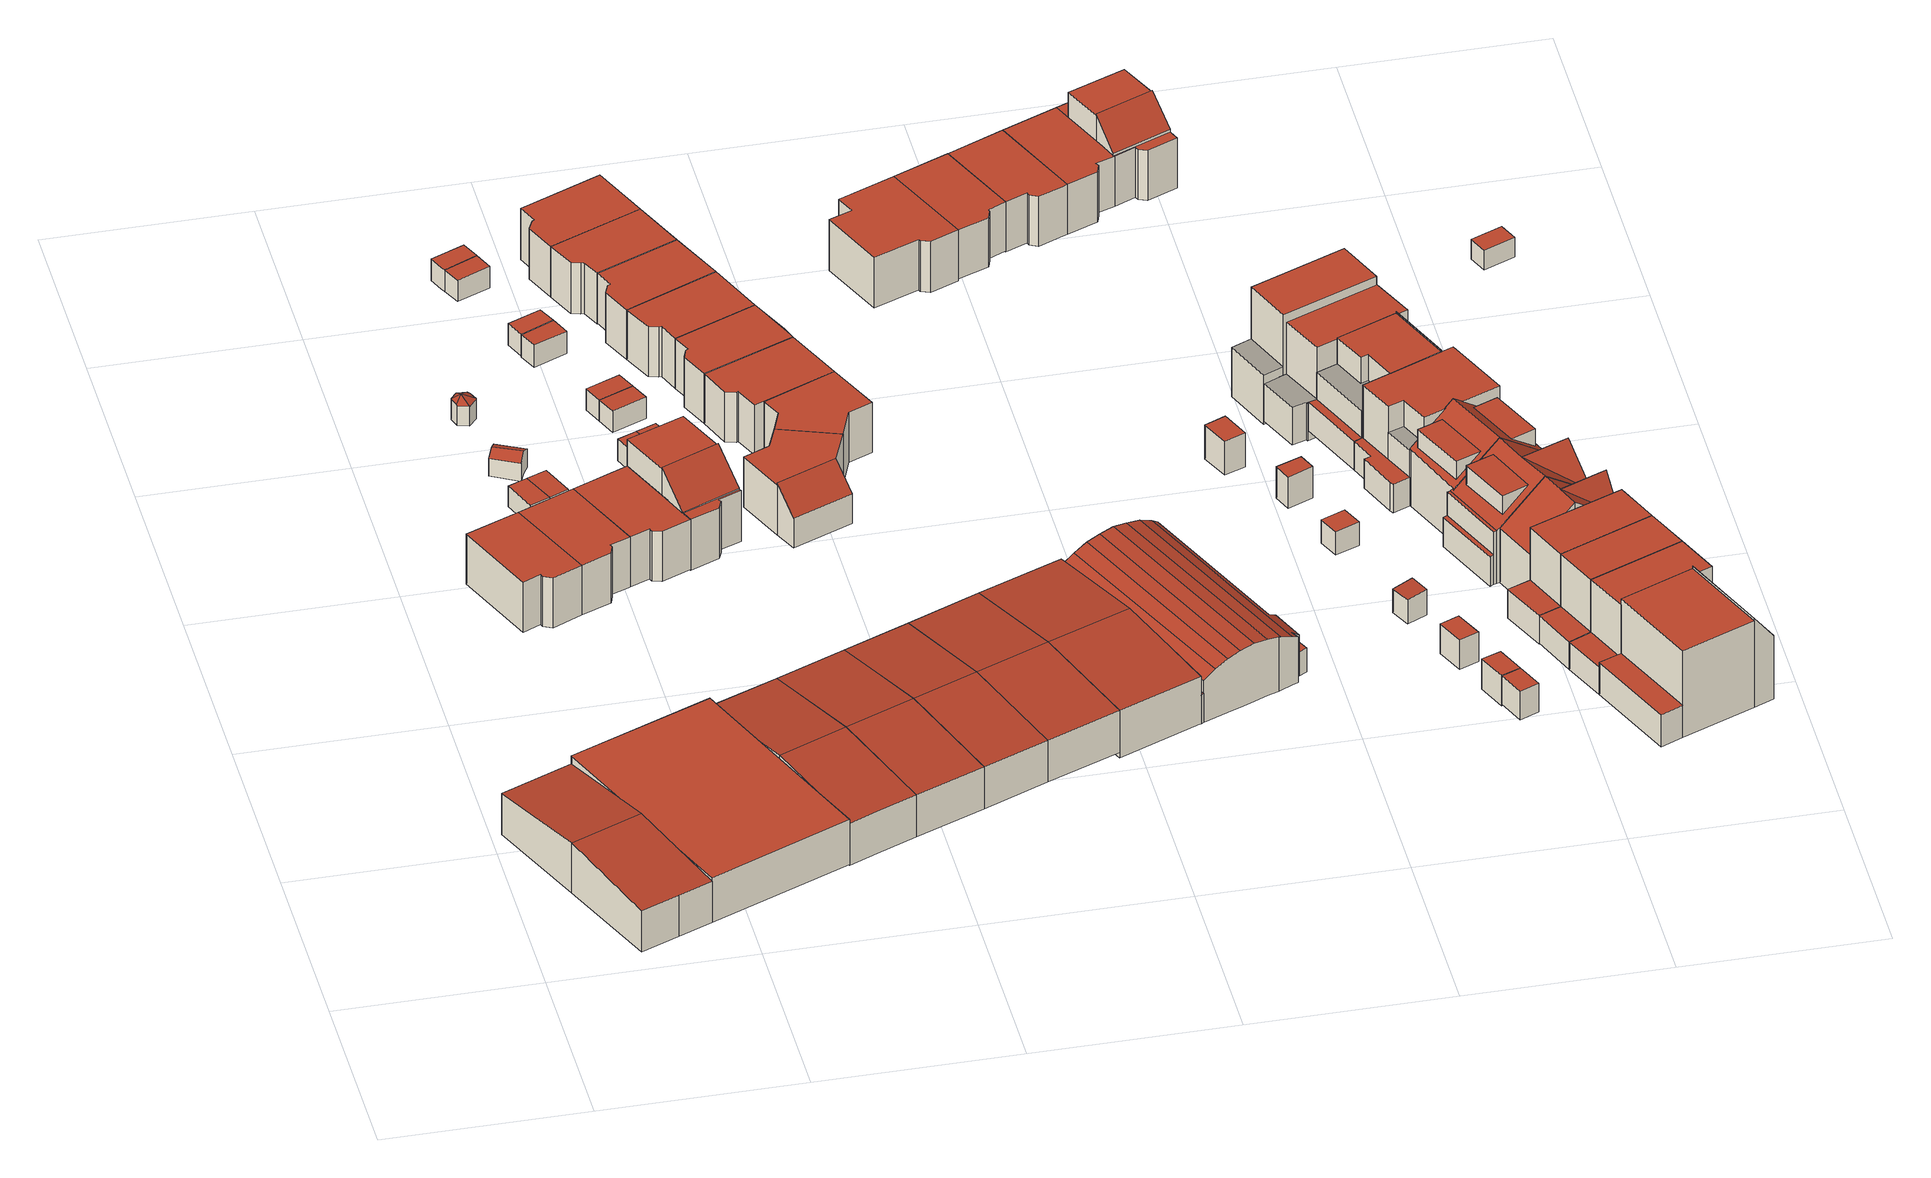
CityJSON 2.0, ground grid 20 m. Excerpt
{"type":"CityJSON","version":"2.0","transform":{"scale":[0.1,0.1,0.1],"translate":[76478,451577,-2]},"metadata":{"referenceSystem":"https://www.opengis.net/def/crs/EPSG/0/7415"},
"CityObjects":{
"building1":{"type":"Building","attributes":{"Volume":868.98,"Dakoppervlakte":170.31,"Muuroppervlakte":295.75,"Vloeroppervlakte":169.57,"hoogte_Z_max_in_m_NAP":5.59,"GEB_DOEL":"industriefunctie","dateOfConstruction":"1979-01-01","measuredHeight":5.64},"geometry":[{"type":"Solid","lod":"2","boundaries":[[[[0,1,2,3,4,5,6]],[[7,8,9,10]],[[11,12,13,9,8]],[[4,3,11,8]],[[3,2,12,11]],[[13,1,0,6,10,9]],[[6,5,7,10]],[[5,4,8,7]],[[2,1,13,12]]]],"semantics":{"surfaces":[{"type":"GroundSurface"},{"type":"RoofSurface"},{"type":"WallSurface"}],"values":[[0,1,1,2,2,2,2,2,2]]}}]},
"building2":{"type":"Building","attributes":{"Volume":1747.51,"Dakoppervlakte":332.97,"Muuroppervlakte":391.75,"Vloeroppervlakte":332.88,"hoogte_Z_max_in_m_NAP":5.62,"GEB_DOEL":"overige gebruiksfunctie","dateOfConstruction":"2005-01-01","measuredHeight":5.67},"geometry":[{"type":"MultiSurface","lod":"2","boundaries":[[[6,14,15,16,1]],[[17,18,19,20,21,22]],[[6,17,22,14]],[[1,18,17,6]],[[21,23,20]],[[18,1,16,24,19]],[[14,22,21,20,19,24,16,15]]],"semantics":{"surfaces":[{"type":"GroundSurface"},{"type":"RoofSurface"},{"type":"WallSurface"}],"values":[0,1,2,2,2,2,2]}}]},
"building3":{"type":"Building","attributes":{"Volume":306.98,"Dakoppervlakte":55.65,"Muuroppervlakte":171.61,"Vloeroppervlakte":55.65,"hoogte_Z_max_in_m_NAP":5.85,"GEB_DOEL":"woonfunctie","dateOfConstruction":"1982-01-01","measuredHeight":5.52},"geometry":[{"type":"Solid","lod":"2","boundaries":[[[[25,26,27,28,29,30,31]],[[32,33,34,35,36,37,38]],[[38,37,28,27]],[[27,26,32,38]],[[25,31,34,33]],[[35,34,31,30]],[[30,29,36,35]],[[37,36,29,28]],[[32,26,25,33]]]],"semantics":{"surfaces":[{"type":"GroundSurface"},{"type":"RoofSurface"},{"type":"WallSurface"}],"values":[[0,1,2,2,2,2,2,2,2]]}}]},
"building4":{"type":"Building","attributes":{"Volume":317.19,"Dakoppervlakte":57.09,"Muuroppervlakte":174.92,"Vloeroppervlakte":57.09,"hoogte_Z_max_in_m_NAP":5.85,"GEB_DOEL":"woonfunctie","dateOfConstruction":"1982-01-01","measuredHeight":5.56},"geometry":[{"type":"Solid","lod":"2","boundaries":[[[[39,26,25,40,41,42,43,44]],[[45,46,47,48,49,33,32,50]],[[40,25,33,49]],[[33,25,26,32]],[[39,44,45,50]],[[43,46,45,44]],[[46,43,42,41,48,47]],[[40,49,48,41]],[[50,32,26,39]]]],"semantics":{"surfaces":[{"type":"GroundSurface"},{"type":"RoofSurface"},{"type":"WallSurface"}],"values":[[0,1,2,2,2,2,2,2,2]]}}]},
"building5":{"type":"Building","attributes":{"Volume":17.5,"Dakoppervlakte":7.57,"Muuroppervlakte":26.32,"Vloeroppervlakte":7.57,"hoogte_Z_max_in_m_NAP":2.68,"GEB_DOEL":"onbekend","dateOfConstruction":"1982-01-01","measuredHeight":2.31},"geometry":[{"type":"Solid","lod":"2","boundaries":[[[[51,52,53,54]],[[55,56,57,58]],[[54,57,56,51]],[[54,53,58,57]],[[52,55,58,53]],[[55,52,51,56]]]],"semantics":{"surfaces":[{"type":"GroundSurface"},{"type":"RoofSurface"},{"type":"WallSurface"}],"values":[[0,1,2,2,2,2]]}}]},
"building6":{"type":"Building","attributes":{"Volume":14.97,"Dakoppervlakte":7.08,"Muuroppervlakte":22.51,"Vloeroppervlakte":6.45,"hoogte_Z_max_in_m_NAP":2.92,"GEB_DOEL":"onbekend","dateOfConstruction":"1982-01-01","measuredHeight":2.56},"geometry":[{"type":"Solid","lod":"2","boundaries":[[[[59,60,61,62,63,64]],[[65,66,67,68]],[[69,68,67,70]],[[63,62,66,65]],[[59,69,70,60]],[[68,69,59,64]],[[67,66,62,61,60,70]],[[64,63,65,68]]]],"semantics":{"surfaces":[{"type":"GroundSurface"},{"type":"RoofSurface"},{"type":"WallSurface"}],"values":[[0,1,1,2,2,2,2,2]]}}]},
"building7":{"type":"Building","attributes":{"Volume":8.21,"Dakoppervlakte":4.06,"Muuroppervlakte":15.11,"Vloeroppervlakte":3.42,"hoogte_Z_max_in_m_NAP":3.64,"GEB_DOEL":"onbekend","dateOfConstruction":"1982-01-01","measuredHeight":2.83},"geometry":[{"type":"Solid","lod":"2","boundaries":[[[[71,72,73,74,75,76,77,78,79,80,81]],[[82,83,84,85,86]],[[84,87,88,85]],[[83,89,90,84]],[[91,92,84,90]],[[93,87,84]],[[93,84,92,94]],[[73,72,88,87]],[[71,81,82,86]],[[89,83,82,81,80,79]],[[90,89,79,78,77,91]],[[92,91,77,76,75,94]],[[87,93,94,75,74,73]],[[71,86,85,88,72]]]],"semantics":{"surfaces":[{"type":"GroundSurface"},{"type":"RoofSurface"},{"type":"WallSurface"}],"values":[[0,1,1,1,1,1,1,2,2,2,2,2,2,2]]}}]},
"building8":{"type":"Building","attributes":{"Volume":833.88,"Dakoppervlakte":161.37,"Muuroppervlakte":295.06,"Vloeroppervlakte":160.68,"hoogte_Z_max_in_m_NAP":5.62,"GEB_DOEL":"industriefunctie","dateOfConstruction":"1979-01-01","measuredHeight":5.69},"geometry":[{"type":"Solid","lod":"2","boundaries":[[[[95,96,97,98,99,100,101]],[[102,103,23,24,104]],[[105,23,103,106]],[[106,103,102,100,99,98]],[[100,102,104,24,95,101]],[[96,95,24,23,105,97]],[[98,97,105,106]]]],"semantics":{"surfaces":[{"type":"GroundSurface"},{"type":"RoofSurface"},{"type":"WallSurface"}],"values":[[0,1,1,2,2,2,2]]}}]},
"building9":{"type":"Building","attributes":{"Volume":17.97,"Dakoppervlakte":7.58,"Muuroppervlakte":27.03,"Vloeroppervlakte":7.58,"hoogte_Z_max_in_m_NAP":2.68,"GEB_DOEL":"onbekend","dateOfConstruction":"1982-01-01","measuredHeight":2.37},"geometry":[{"type":"Solid","lod":"2","boundaries":[[[[107,108,109,110]],[[56,55,111,112]],[[107,110,55,56]],[[110,109,111,55]],[[108,112,111,109]],[[108,107,56,112]]]],"semantics":{"surfaces":[{"type":"GroundSurface"},{"type":"RoofSurface"},{"type":"WallSurface"}],"values":[[0,1,2,2,2,2]]}}]},
"building10":{"type":"Building","attributes":{"Volume":321.15,"Dakoppervlakte":57.42,"Muuroppervlakte":176.29,"Vloeroppervlakte":57.42,"hoogte_Z_max_in_m_NAP":5.85,"GEB_DOEL":"woonfunctie","dateOfConstruction":"1982-01-01","measuredHeight":5.59},"geometry":[{"type":"Solid","lod":"2","boundaries":[[[[113,41,40,114,115,116,117]],[[48,118,119,120,121,122,49]],[[114,40,49,122]],[[40,41,48,49]],[[113,117,119,118]],[[120,119,117,116]],[[116,115,121,120]],[[115,114,122,121]],[[118,48,41,113]]]],"semantics":{"surfaces":[{"type":"GroundSurface"},{"type":"RoofSurface"},{"type":"WallSurface"}],"values":[[0,1,2,2,2,2,2,2,2]]}}]},
"building11":{"type":"Building","attributes":{"Volume":844.08,"Dakoppervlakte":163.39,"Muuroppervlakte":296,"Vloeroppervlakte":162.69,"hoogte_Z_max_in_m_NAP":5.62,"GEB_DOEL":"industriefunctie","dateOfConstruction":"1979-01-01","measuredHeight":5.69},"geometry":[{"type":"Solid","lod":"2","boundaries":[[[[123,100,99,98,124,125]],[[102,126,127,103]],[[128,106,103,127]],[[124,98,106,128]],[[100,123,126,102]],[[123,125,127,126]],[[106,98,99,100,102,103]],[[125,124,128,127]]]],"semantics":{"surfaces":[{"type":"GroundSurface"},{"type":"RoofSurface"},{"type":"WallSurface"}],"values":[[0,1,1,2,2,2,2,2]]}}]},
"building12":{"type":"Building","attributes":{"Volume":472.76,"Dakoppervlakte":66.53,"Muuroppervlakte":246.59,"Vloeroppervlakte":59.01,"hoogte_Z_max_in_m_NAP":9.08,"GEB_DOEL":"woonfunctie","dateOfConstruction":"1982-01-01","measuredHeight":8.92},"geometry":[{"type":"Solid","lod":"2","boundaries":[[[[129,130,131,132,133,134,135,136,137,138,139]],[[140,141,142,143]],[[144,145,146,147]],[[148,149,150,151,152,153,121]],[[140,133,132,141]],[[141,132,131,142]],[[130,129,153,144,147,143]],[[146,145,152,134,133,140]],[[129,139,121,153]],[[121,139,138,148]],[[148,138,137,149]],[[136,150,149,137]],[[136,135,151,150]],[[151,135,134,152]],[[152,145,144,153]],[[143,147,146,140]],[[143,142,131,130]]]],"semantics":{"surfaces":[{"type":"GroundSurface"},{"type":"RoofSurface"},{"type":"WallSurface"}],"values":[[0,1,1,1,2,2,2,2,2,2,2,2,2,2,2,2,2]]}}]},
"building13":{"type":"Building","attributes":{"Volume":17.95,"Dakoppervlakte":7.46,"Muuroppervlakte":27.38,"Vloeroppervlakte":7.46,"hoogte_Z_max_in_m_NAP":2.67,"GEB_DOEL":"onbekend","dateOfConstruction":"1982-01-01","measuredHeight":2.41},"geometry":[{"type":"Solid","lod":"2","boundaries":[[[[154,155,156,157,158,159]],[[160,161,162,163,164,165]],[[162,161,160,156,155,154]],[[159,163,162,154]],[[165,164,163,159,158,157]],[[156,160,165,157]]]],"semantics":{"surfaces":[{"type":"GroundSurface"},{"type":"RoofSurface"},{"type":"WallSurface"}],"values":[[0,1,2,2,2,2]]}}]},
"building14":{"type":"Building","attributes":{"Volume":17.84,"Dakoppervlakte":7.46,"Muuroppervlakte":27.21,"Vloeroppervlakte":7.46,"hoogte_Z_max_in_m_NAP":2.67,"GEB_DOEL":"onbekend","dateOfConstruction":"1982-01-01","measuredHeight":2.39},"geometry":[{"type":"Solid","lod":"2","boundaries":[[[[157,156,166,167]],[[165,168,169,160]],[[157,167,168,165]],[[167,166,169,168]],[[156,160,169,166]],[[157,165,160,156]]]],"semantics":{"surfaces":[{"type":"GroundSurface"},{"type":"RoofSurface"},{"type":"WallSurface"}],"values":[[0,1,2,2,2,2]]}}]},
"building15":{"type":"Building","attributes":{"Volume":18.02,"Dakoppervlakte":7.58,"Muuroppervlakte":27.1,"Vloeroppervlakte":7.58,"hoogte_Z_max_in_m_NAP":2.68,"GEB_DOEL":"onbekend","dateOfConstruction":"1982-01-01","measuredHeight":2.38},"geometry":[{"type":"Solid","lod":"2","boundaries":[[[[170,171,172,173]],[[174,175,176,177]],[[170,173,177,176]],[[173,172,174,177]],[[171,175,174,172]],[[175,171,170,176]]]],"semantics":{"surfaces":[{"type":"GroundSurface"},{"type":"RoofSurface"},{"type":"WallSurface"}],"values":[[0,1,2,2,2,2]]}}]},
"building16":{"type":"Building","attributes":{"Volume":17.62,"Dakoppervlakte":7.46,"Muuroppervlakte":26.88,"Vloeroppervlakte":7.46,"hoogte_Z_max_in_m_NAP":2.65,"GEB_DOEL":"onbekend","dateOfConstruction":"1982-01-01","measuredHeight":2.36},"geometry":[{"type":"Solid","lod":"2","boundaries":[[[[178,179,180,181]],[[182,183,184,185]],[[180,179,184,183]],[[178,185,184,179]],[[185,178,181,182]],[[181,180,183,182]]]],"semantics":{"surfaces":[{"type":"GroundSurface"},{"type":"RoofSurface"},{"type":"WallSurface"}],"values":[[0,1,2,2,2,2]]}}]},
"building17":{"type":"Building","attributes":{"Volume":18.09,"Dakoppervlakte":7.46,"Muuroppervlakte":27.59,"Vloeroppervlakte":7.46,"hoogte_Z_max_in_m_NAP":2.65,"GEB_DOEL":"onbekend","dateOfConstruction":"1982-01-01","measuredHeight":2.42},"geometry":[{"type":"Solid","lod":"2","boundaries":[[[[186,187,188,189]],[[183,190,191,184]],[[186,189,190,183]],[[189,188,191,190]],[[187,184,191,188]],[[184,187,186,183]]]],"semantics":{"surfaces":[{"type":"GroundSurface"},{"type":"RoofSurface"},{"type":"WallSurface"}],"values":[[0,1,2,2,2,2]]}}]},
"building18":{"type":"Building","attributes":{"Volume":17.67,"Dakoppervlakte":7.46,"Muuroppervlakte":26.96,"Vloeroppervlakte":7.46,"hoogte_Z_max_in_m_NAP":2.68,"GEB_DOEL":"onbekend","dateOfConstruction":"1982-01-01","measuredHeight":2.37},"geometry":[{"type":"Solid","lod":"2","boundaries":[[[[192,193,194,195]],[[196,197,198,199]],[[193,199,198,194]],[[192,196,199,193]],[[197,196,192,195]],[[195,194,198,197]]]],"semantics":{"surfaces":[{"type":"GroundSurface"},{"type":"RoofSurface"},{"type":"WallSurface"}],"values":[[0,1,2,2,2,2]]}}]},
"building19":{"type":"Building","attributes":{"Volume":18.08,"Dakoppervlakte":7.58,"Muuroppervlakte":27.18,"Vloeroppervlakte":7.58,"hoogte_Z_max_in_m_NAP":2.68,"GEB_DOEL":"onbekend","dateOfConstruction":"1982-01-01","measuredHeight":2.39},"geometry":[{"type":"Solid","lod":"2","boundaries":[[[[170,200,201,171]],[[176,175,202,203]],[[176,170,171,175]],[[171,201,202,175]],[[200,203,202,201]],[[170,176,203,200]]]],"semantics":{"surfaces":[{"type":"GroundSurface"},{"type":"RoofSurface"},{"type":"WallSurface"}],"values":[[0,1,2,2,2,2]]}}]},
"building20":{"type":"Building","attributes":{"Volume":17.8,"Dakoppervlakte":7.46,"Muuroppervlakte":27.16,"Vloeroppervlakte":7.46,"hoogte_Z_max_in_m_NAP":2.68,"GEB_DOEL":"onbekend","dateOfConstruction":"1982-01-01","measuredHeight":2.39},"geometry":[{"type":"Solid","lod":"2","boundaries":[[[[194,193,204,205]],[[198,206,207,199]],[[194,205,206,198]],[[205,204,207,206]],[[193,199,207,204]],[[199,193,194,198]]]],"semantics":{"surfaces":[{"type":"GroundSurface"},{"type":"RoofSurface"},{"type":"WallSurface"}],"values":[[0,1,2,2,2,2]]}}]},
"building21":{"type":"Building","attributes":{"Volume":793.65,"Dakoppervlakte":153.2,"Muuroppervlakte":292.67,"Vloeroppervlakte":152.55,"hoogte_Z_max_in_m_NAP":5.62,"GEB_DOEL":"industriefunctie","dateOfConstruction":"1979-01-01","measuredHeight":5.71},"geometry":[{"type":"Solid","lod":"2","boundaries":[[[[208,209,210,123,125,124]],[[126,211,212,127]],[[128,127,212,213]],[[208,124,128,213]],[[123,210,211,126]],[[210,209,212,211]],[[128,124,125,123,126,127]],[[209,208,213,212]]]],"semantics":{"surfaces":[{"type":"GroundSurface"},{"type":"RoofSurface"},{"type":"WallSurface"}],"values":[[0,1,1,2,2,2,2,2]]}}]},
"building22":{"type":"Building","attributes":{"Volume":327.12,"Dakoppervlakte":67.34,"Muuroppervlakte":163.5,"Vloeroppervlakte":60.87,"hoogte_Z_max_in_m_NAP":6,"GEB_DOEL":"woonfunctie","dateOfConstruction":"1982-01-01","measuredHeight":5.83},"geometry":[{"type":"Solid","lod":"2","boundaries":[[[[214,215,216,217,218,219,220,221]],[[222,223,224,225,226,227]],[[228,229,230,231]],[[221,224,223,214]],[[221,220,225,224]],[[225,220,219,226]],[[215,222,227,216]],[[231,216,227]],[[219,218,229,228,226]],[[217,230,229,218]],[[217,216,231,230]],[[226,228,231,227]],[[215,214,223,222]]]],"semantics":{"surfaces":[{"type":"GroundSurface"},{"type":"RoofSurface"},{"type":"WallSurface"}],"values":[[0,1,1,2,2,2,2,2,2,2,2,2,2]]}}]},
"building23":{"type":"Building","attributes":{"Volume":339.1,"Dakoppervlakte":59.22,"Muuroppervlakte":182.14,"Vloeroppervlakte":59.22,"hoogte_Z_max_in_m_NAP":5.83,"GEB_DOEL":"woonfunctie","dateOfConstruction":"1982-01-01","measuredHeight":5.73},"geometry":[{"type":"Solid","lod":"2","boundaries":[[[[232,233,234,235,236,237,238]],[[239,240,241,242,243,244,245]],[[233,232,241,240]],[[232,238,242,241]],[[237,236,244,243]],[[245,244,236,235]],[[239,245,235,234]],[[233,240,239,234]],[[237,243,242,238]]]],"semantics":{"surfaces":[{"type":"GroundSurface"},{"type":"RoofSurface"},{"type":"WallSurface"}],"values":[[0,1,2,2,2,2,2,2,2]]}}]},
"building24":{"type":"Building","attributes":{"Volume":312.07,"Dakoppervlakte":54.68,"Muuroppervlakte":175.72,"Vloeroppervlakte":54.68,"hoogte_Z_max_in_m_NAP":5.83,"GEB_DOEL":"woonfunctie","dateOfConstruction":"1982-01-01","measuredHeight":5.71},"geometry":[{"type":"Solid","lod":"2","boundaries":[[[[232,238,246,247,248,249,250]],[[241,251,252,253,254,255,242]],[[248,247,254,253]],[[247,246,255,254]],[[238,232,241,242]],[[232,250,251,241]],[[251,250,249,252]],[[248,253,252,249]],[[238,242,255,246]]]],"semantics":{"surfaces":[{"type":"GroundSurface"},{"type":"RoofSurface"},{"type":"WallSurface"}],"values":[[0,1,2,2,2,2,2,2,2]]}}]},
"building25":{"type":"Building","attributes":{"Volume":891.8,"Dakoppervlakte":173.2,"Muuroppervlakte":299.55,"Vloeroppervlakte":172.46,"hoogte_Z_max_in_m_NAP":5.62,"GEB_DOEL":"industriefunctie","dateOfConstruction":"1979-01-01","measuredHeight":5.68},"geometry":[{"type":"Solid","lod":"2","boundaries":[[[[208,256,257,258,210,209]],[[259,212,211,260]],[[213,212,259,261]],[[210,258,260,211]],[[256,208,213,261]],[[208,209,212,213]],[[259,260,258,257,256,261]],[[209,210,211,212]]]],"semantics":{"surfaces":[{"type":"GroundSurface"},{"type":"RoofSurface"},{"type":"WallSurface"}],"values":[[0,1,1,2,2,2,2,2]]}}]},
"building26":{"type":"Building","attributes":{"Volume":319.38,"Dakoppervlakte":56.81,"Muuroppervlakte":175.82,"Vloeroppervlakte":56.81,"hoogte_Z_max_in_m_NAP":5.83,"GEB_DOEL":"woonfunctie","dateOfConstruction":"1982-01-01","measuredHeight":5.62},"geometry":[{"type":"Solid","lod":"2","boundaries":[[[[262,263,264,265,266,267,268]],[[269,270,271,255,254,272,273]],[[266,265,272,254]],[[272,265,264,273]],[[263,262,270,269]],[[262,268,271,270]],[[267,255,271,268]],[[266,254,255,267]],[[264,263,269,273]]]],"semantics":{"surfaces":[{"type":"GroundSurface"},{"type":"RoofSurface"},{"type":"WallSurface"}],"values":[[0,1,2,2,2,2,2,2,2]]}}]},
"building27":{"type":"Building","attributes":{"Volume":322.73,"Dakoppervlakte":57.2,"Muuroppervlakte":176.88,"Vloeroppervlakte":57.2,"hoogte_Z_max_in_m_NAP":5.83,"GEB_DOEL":"woonfunctie","dateOfConstruction":"1982-01-01","measuredHeight":5.64},"geometry":[{"type":"Solid","lod":"2","boundaries":[[[[262,268,274,275,276,277,278]],[[279,280,271,270,281,282,283]],[[276,275,279,283]],[[275,274,280,279]],[[268,262,270,271]],[[262,278,281,270]],[[282,281,278,277]],[[276,283,282,277]],[[268,271,280,274]]]],"semantics":{"surfaces":[{"type":"GroundSurface"},{"type":"RoofSurface"},{"type":"WallSurface"}],"values":[[0,1,2,2,2,2,2,2,2]]}}]},
"building28":{"type":"Building","attributes":{"Volume":316.21,"Dakoppervlakte":56.09,"Muuroppervlakte":175.47,"Vloeroppervlakte":56.09,"hoogte_Z_max_in_m_NAP":5.83,"GEB_DOEL":"woonfunctie","dateOfConstruction":"1982-01-01","measuredHeight":5.64},"geometry":[{"type":"Solid","lod":"2","boundaries":[[[[284,285,286,287,288,275,274,289]],[[290,291,280,279,292,293,294,295]],[[286,285,295,294]],[[285,284,290,295]],[[274,275,279,280]],[[275,288,292,279]],[[293,292,288,287]],[[286,294,293,287]],[[280,291,290,284,289,274]]]],"semantics":{"surfaces":[{"type":"GroundSurface"},{"type":"RoofSurface"},{"type":"WallSurface"}],"values":[[0,1,2,2,2,2,2,2,2]]}}]},
"building29":{"type":"Building","attributes":{"Volume":340.04,"Dakoppervlakte":60.34,"Muuroppervlakte":180.31,"Vloeroppervlakte":60.34,"hoogte_Z_max_in_m_NAP":5.83,"GEB_DOEL":"woonfunctie","dateOfConstruction":"1982-01-01","measuredHeight":5.64},"geometry":[{"type":"Solid","lod":"2","boundaries":[[[[296,285,284,297,298,299,300,301]],[[290,295,302,303,304,305,306,307]],[[299,298,306,305]],[[298,297,307,306]],[[297,284,290,307]],[[284,285,295,290]],[[285,296,302,295]],[[303,302,296,301]],[[304,303,301,300]],[[299,305,304,300]]]],"semantics":{"surfaces":[{"type":"GroundSurface"},{"type":"RoofSurface"},{"type":"WallSurface"}],"values":[[0,1,2,2,2,2,2,2,2,2]]}}]},
"building30":{"type":"Building","attributes":{"Volume":307.51,"Dakoppervlakte":54.59,"Muuroppervlakte":172.62,"Vloeroppervlakte":54.59,"hoogte_Z_max_in_m_NAP":5.83,"GEB_DOEL":"woonfunctie","dateOfConstruction":"1982-01-01","measuredHeight":5.63},"geometry":[{"type":"Solid","lod":"2","boundaries":[[[[308,309,215,214,310,298,297]],[[311,307,306,312,223,222,313]],[[309,313,222,215]],[[309,308,311,313]],[[297,298,306,307]],[[298,310,312,306]],[[310,214,223,312]],[[215,222,223,214]],[[297,307,311,308]]]],"semantics":{"surfaces":[{"type":"GroundSurface"},{"type":"RoofSurface"},{"type":"WallSurface"}],"values":[[0,1,2,2,2,2,2,2,2]]}}]},
"building31":{"type":"Building","attributes":{"Volume":2501.18,"Dakoppervlakte":450.45,"Muuroppervlakte":551.28,"Vloeroppervlakte":434.52,"hoogte_Z_max_in_m_NAP":5.76,"GEB_DOEL":"industriefunctie","dateOfConstruction":"1979-01-01","measuredHeight":6.42},"geometry":[{"type":"Solid","lod":"2","boundaries":[[[[314,315,316,317,318,319,320,321,322,323,324,325,326,327,328,329,330,331,332,333,334,335,336,337,338,339,340,341,342,343,344]],[[345,346,259,260,347]],[[261,259,346,348]],[[349,350,351,352]],[[353,349,352,354]],[[354,355,356,353]],[[357,358,356,355]],[[350,359,360,351]],[[361,362,363,358,357]],[[364,365,363,362]],[[366,365,364,367,368,369,370,371]],[[372,373,374,375]],[[376,377,378,379]],[[319,318,260,259]],[[318,317,316,378,345,347,260]],[[321,320,261,348,377]],[[319,259,261,320]],[[323,322,376,359,350]],[[315,314,344,343,342,341,340,361,357,355,354,352,351,360,379]],[[339,338,337,367,364,362,361,340]],[[367,337,336,368]],[[336,335,375,369,368]],[[332,331,371,370,374]],[[328,327,326,325,324,323,350,349,353,356,358,363,365,366,330,329]],[[375,335,334,372]],[[333,373,372,334]],[[374,373,333,332]],[[369,375,374,370]],[[316,315,379,378]],[[322,321,377,376]],[[359,376,379,360]],[[346,345,378,377,348]],[[331,330,366,371]]]],"semantics":{"surfaces":[{"type":"GroundSurface"},{"type":"RoofSurface"},{"type":"WallSurface"}],"values":[[0,1,1,1,1,1,1,1,1,1,1,1,1,2,2,2,2,2,2,2,2,2,2,2,2,2,2,2,2,2,2,2,2]]}}]},
"building32":{"type":"Building","attributes":{"Volume":433.08,"Dakoppervlakte":75.88,"Muuroppervlakte":209.67,"Vloeroppervlakte":75.88,"hoogte_Z_max_in_m_NAP":5.81,"GEB_DOEL":"woonfunctie","dateOfConstruction":"1982-01-01","measuredHeight":5.71},"geometry":[{"type":"Solid","lod":"2","boundaries":[[[[380,381,382,383,384,385,386,387,388]],[[389,390,391,392,393,394,395,396,397]],[[395,384,383,396]],[[382,397,396,383]],[[382,381,389,397]],[[390,389,381,380]],[[380,388,391,390]],[[388,387,392,391]],[[387,386,393,392]],[[394,393,386,385]],[[384,395,394,385]]]],"semantics":{"surfaces":[{"type":"GroundSurface"},{"type":"RoofSurface"},{"type":"WallSurface"}],"values":[[0,1,2,2,2,2,2,2,2,2,2]]}}]},
"building33":{"type":"Building","attributes":{"Volume":357.38,"Dakoppervlakte":71.54,"Muuroppervlakte":185.36,"Vloeroppervlakte":71.31,"hoogte_Z_max_in_m_NAP":5.81,"GEB_DOEL":"woonfunctie","dateOfConstruction":"1982-01-01","measuredHeight":5.56},"geometry":[{"type":"Solid","lod":"2","boundaries":[[[[398,399,400,401,402,403,404,405,406]],[[395,407,408,409,410,411,396]],[[412,413,414,415]],[[411,410,406,405,413]],[[395,396,412,402,401]],[[401,400,407,395]],[[400,399,408,407]],[[409,408,399,398]],[[415,403,402,412]],[[404,414,413,405]],[[403,415,414,404]],[[396,411,413,412]],[[398,406,410,409]]]],"semantics":{"surfaces":[{"type":"GroundSurface"},{"type":"RoofSurface"},{"type":"WallSurface"}],"values":[[0,1,1,2,2,2,2,2,2,2,2,2,2]]}}]},
"building34":{"type":"Building","attributes":{"Volume":25.96,"Dakoppervlakte":6.85,"Muuroppervlakte":40.25,"Vloeroppervlakte":6.85,"hoogte_Z_max_in_m_NAP":2.48,"GEB_DOEL":"onbekend","dateOfConstruction":"2016-01-01","measuredHeight":3.79},"geometry":[{"type":"Solid","lod":"2","boundaries":[[[[416,417,418,419]],[[420,421,422,423]],[[419,423,422,416]],[[419,418,420,423]],[[417,421,420,418]],[[416,422,421,417]]]],"semantics":{"surfaces":[{"type":"GroundSurface"},{"type":"RoofSurface"},{"type":"WallSurface"}],"values":[[0,1,2,2,2,2]]}}]},
"building35":{"type":"Building","attributes":{"Volume":323.87,"Dakoppervlakte":58.12,"Muuroppervlakte":177.56,"Vloeroppervlakte":58.12,"hoogte_Z_max_in_m_NAP":5.81,"GEB_DOEL":"woonfunctie","dateOfConstruction":"1982-01-01","measuredHeight":5.57},"geometry":[{"type":"Solid","lod":"2","boundaries":[[[[424,425,426,427,428,429,430,431,432]],[[433,434,435,411,410,436,437,438,439]],[[429,428,410,411]],[[428,427,436,410]],[[438,437,426,425]],[[438,425,424,432,433,439]],[[432,431,434,433]],[[411,435,434,431,430,429]],[[427,426,437,436]]]],"semantics":{"surfaces":[{"type":"GroundSurface"},{"type":"RoofSurface"},{"type":"WallSurface"}],"values":[[0,1,2,2,2,2,2,2,2]]}}]},
"building36":{"type":"Building","attributes":{"Volume":15.34,"Dakoppervlakte":5.8,"Muuroppervlakte":25.52,"Vloeroppervlakte":5.8,"hoogte_Z_max_in_m_NAP":2.4,"GEB_DOEL":"onbekend","dateOfConstruction":"2015-01-01","measuredHeight":2.65},"geometry":[{"type":"Solid","lod":"2","boundaries":[[[[440,441,442,443]],[[444,445,446,447]],[[444,440,443,445]],[[443,442,446,445]],[[441,447,446,442]],[[440,444,447,441]]]],"semantics":{"surfaces":[{"type":"GroundSurface"},{"type":"RoofSurface"},{"type":"WallSurface"}],"values":[[0,1,2,2,2,2]]}}]},
"building37":{"type":"Building","attributes":{"Volume":18.43,"Dakoppervlakte":5.25,"Muuroppervlakte":32.71,"Vloeroppervlakte":5.25,"hoogte_Z_max_in_m_NAP":2.22,"GEB_DOEL":"onbekend","dateOfConstruction":"2016-01-01","measuredHeight":3.51},"geometry":[{"type":"Solid","lod":"2","boundaries":[[[[448,449,450,451]],[[452,453,454,455]],[[451,452,455,448]],[[451,450,453,452]],[[449,454,453,450]],[[449,448,455,454]]]],"semantics":{"surfaces":[{"type":"GroundSurface"},{"type":"RoofSurface"},{"type":"WallSurface"}],"values":[[0,1,2,2,2,2]]}}]},
"building38":{"type":"Building","attributes":{"Volume":12.98,"Dakoppervlakte":4.72,"Muuroppervlakte":23.97,"Vloeroppervlakte":4.69,"hoogte_Z_max_in_m_NAP":2.1,"GEB_DOEL":"onbekend","dateOfConstruction":"2018-01-01","measuredHeight":2.89},"geometry":[{"type":"Solid","lod":"2","boundaries":[[[[456,457,458,459]],[[460,461,462,463]],[[457,463,462,458]],[[463,457,456,460]],[[459,461,460,456]],[[459,458,462,461]]]],"semantics":{"surfaces":[{"type":"GroundSurface"},{"type":"RoofSurface"},{"type":"WallSurface"}],"values":[[0,1,2,2,2,2]]}}]},
"building39":{"type":"Building","attributes":{"Volume":20.81,"Dakoppervlakte":6.27,"Muuroppervlakte":33.88,"Vloeroppervlakte":6.27,"hoogte_Z_max_in_m_NAP":2.49,"GEB_DOEL":"onbekend","dateOfConstruction":"2016-01-01","measuredHeight":3.32},"geometry":[{"type":"Solid","lod":"2","boundaries":[[[[464,465,466,467]],[[468,469,470,471]],[[464,467,471,470]],[[467,466,468,471]],[[465,469,468,466]],[[464,470,469,465]]]],"semantics":{"surfaces":[{"type":"GroundSurface"},{"type":"RoofSurface"},{"type":"WallSurface"}],"values":[[0,1,2,2,2,2]]}}]},
"building40":{"type":"Building","attributes":{"Volume":21.13,"Dakoppervlakte":6.31,"Muuroppervlakte":34.28,"Vloeroppervlakte":6.31,"hoogte_Z_max_in_m_NAP":2.49,"GEB_DOEL":"onbekend","dateOfConstruction":"2016-01-01","measuredHeight":3.35},"geometry":[{"type":"Solid","lod":"2","boundaries":[[[[472,473,474,475]],[[476,477,478,479]],[[474,473,479,478]],[[473,472,476,479]],[[475,477,476,472]],[[477,475,474,478]]]],"semantics":{"surfaces":[{"type":"GroundSurface"},{"type":"RoofSurface"},{"type":"WallSurface"}],"values":[[0,1,2,2,2,2]]}}]},
"building41":{"type":"Building","attributes":{"Volume":19.61,"Dakoppervlakte":6.07,"Muuroppervlakte":32.3,"Vloeroppervlakte":6.07,"hoogte_Z_max_in_m_NAP":2.49,"GEB_DOEL":"onbekend","dateOfConstruction":"2016-01-01","measuredHeight":3.23},"geometry":[{"type":"Solid","lod":"2","boundaries":[[[[480,481,482,483]],[[484,485,477,476]],[[481,476,477,482]],[[481,480,484,476]],[[483,485,484,480]],[[482,477,485,483]]]],"semantics":{"surfaces":[{"type":"GroundSurface"},{"type":"RoofSurface"},{"type":"WallSurface"}],"values":[[0,1,2,2,2,2]]}}]},
"building42":{"type":"Building","attributes":{"Volume":323.92,"Dakoppervlakte":57.87,"Muuroppervlakte":177.6,"Vloeroppervlakte":57.87,"hoogte_Z_max_in_m_NAP":5.81,"GEB_DOEL":"woonfunctie","dateOfConstruction":"1982-01-01","measuredHeight":5.6},"geometry":[{"type":"Solid","lod":"2","boundaries":[[[[486,432,431,487,488,489,490]],[[491,492,493,494,495,434,433]],[[431,434,495,487]],[[431,432,433,434]],[[490,492,491,486]],[[489,493,492,490]],[[494,493,489,488]],[[494,488,487,495]],[[491,433,432,486]]]],"semantics":{"surfaces":[{"type":"GroundSurface"},{"type":"RoofSurface"},{"type":"WallSurface"}],"values":[[0,1,2,2,2,2,2,2,2]]}}]},
"building43":{"type":"Building","attributes":{"Volume":656.97,"Dakoppervlakte":52.73,"Muuroppervlakte":371.52,"Vloeroppervlakte":64.02,"hoogte_Z_max_in_m_NAP":9.69,"GEB_DOEL":"woonfunctie","dateOfConstruction":"2016-01-01","measuredHeight":11.28},"geometry":[{"type":"Solid","lod":"2","boundaries":[[[[496,497,498,499,500,501,502,503]],[[504,505,506,507]],[[508,509,510,511,512,513]],[[501,513,512,502]],[[509,508,513,501,500,499,498,507,510]],[[503,502,512,511,506]],[[498,497,504,507]],[[497,496,505,504]],[[496,503,506,505]],[[510,507,506,511]]]],"semantics":{"surfaces":[{"type":"GroundSurface"},{"type":"OuterFloorSurface"},{"type":"RoofSurface"},{"type":"WallSurface"}],"values":[[0,1,2,3,3,3,3,3,3,3]]}}]},
"building44":{"type":"Building","attributes":{"Volume":437.86,"Dakoppervlakte":66.74,"Muuroppervlakte":233.74,"Vloeroppervlakte":59.75,"hoogte_Z_max_in_m_NAP":8.81,"GEB_DOEL":"woonfunctie","dateOfConstruction":"1982-01-01","measuredHeight":8.63},"geometry":[{"type":"Solid","lod":"2","boundaries":[[[[514,515,516,517,518,488,519,520,521,487,522,523,524]],[[525,526,527,528]],[[529,495,530,531]],[[532,533,534,535]],[[536,537,538,539,540,541,494]],[[521,520,528,527,530]],[[525,524,523,531,526]],[[531,523,522,529]],[[529,522,487,495]],[[526,531,530,527]],[[535,528,520,519,541,532]],[[533,540,514,524,525,534]],[[538,537,517,516]],[[515,539,538,516]],[[515,514,540,539]],[[541,519,488,494]],[[488,518,536,494]],[[537,536,518,517]],[[532,541,540,533]],[[535,534,525,528]],[[530,495,487,521]]]],"semantics":{"surfaces":[{"type":"GroundSurface"},{"type":"RoofSurface"},{"type":"WallSurface"}],"values":[[0,1,1,1,1,2,2,2,2,2,2,2,2,2,2,2,2,2,2,2,2]]}}]},
"building45":{"type":"Building","attributes":{"Volume":525.73,"Dakoppervlakte":47.74,"Muuroppervlakte":315.95,"Vloeroppervlakte":59.3,"hoogte_Z_max_in_m_NAP":8.77,"GEB_DOEL":"woonfunctie","dateOfConstruction":"2016-01-01","measuredHeight":9.99},"geometry":[{"type":"Solid","lod":"2","boundaries":[[[[542,543,544,545,546,547,548,549]],[[550,551,552,553]],[[554,555,556,557,558,559]],[[542,549,550,553,558]],[[550,549,548,551]],[[548,547,559,552,551]],[[546,545,555,554]],[[545,544,556,555]],[[556,544,543,557]],[[543,542,558,557]],[[554,559,547,546]],[[553,552,559,558]]]],"semantics":{"surfaces":[{"type":"GroundSurface"},{"type":"RoofSurface"},{"type":"OuterFloorSurface"},{"type":"WallSurface"}],"values":[[0,1,2,3,3,3,3,3,3,3,3,3]]}}]},
"building46":{"type":"Building","attributes":{"Volume":69.2,"Dakoppervlakte":17.8,"Muuroppervlakte":68.88,"Vloeroppervlakte":17.8,"hoogte_Z_max_in_m_NAP":2.45,"GEB_DOEL":"onbekend","dateOfConstruction":"2016-01-01","measuredHeight":3.89},"geometry":[{"type":"Solid","lod":"2","boundaries":[[[[560,561,562,563]],[[564,565,566,567]],[[564,560,563,565]],[[563,562,566,565]],[[561,567,566,562]],[[560,564,567,561]]]],"semantics":{"surfaces":[{"type":"GroundSurface"},{"type":"RoofSurface"},{"type":"WallSurface"}],"values":[[0,1,2,2,2,2]]}}]},
"building47":{"type":"Building","attributes":{"Volume":608.03,"Dakoppervlakte":75.37,"Muuroppervlakte":282.16,"Vloeroppervlakte":78.97,"hoogte_Z_max_in_m_NAP":9.22,"GEB_DOEL":"woonfunctie","dateOfConstruction":"2016-01-01","measuredHeight":9.29},"geometry":[{"type":"Solid","lod":"2","boundaries":[[[[568,569,570,571,572,573,574,575,576,577,578]],[[579,580,581,582,583,584]],[[585,586,587,588,589,590]],[[591,592,593,594]],[[595,596,597,598,599]],[[583,590,589,578,577]],[[587,580,571,570,588]],[[570,569,591,594,588]],[[578,589,593,592,568]],[[593,589,588,594]],[[580,579,598,572,571]],[[577,576,599,584,583]],[[595,599,576,575]],[[573,597,596,595,575,574]],[[573,572,598,597]],[[599,598,579,584]],[[590,583,582,585]],[[582,581,586,585]],[[586,581,580,587]],[[591,569,568,592]]]],"semantics":{"surfaces":[{"type":"GroundSurface"},{"type":"OuterFloorSurface"},{"type":"RoofSurface"},{"type":"WallSurface"}],"values":[[0,1,2,2,2,3,3,3,3,3,3,3,3,3,3,3,3,3,3,3]]}}]},
"building48":{"type":"Building","attributes":{"Volume":674.2,"Dakoppervlakte":77.61,"Muuroppervlakte":326.61,"Vloeroppervlakte":83.05,"hoogte_Z_max_in_m_NAP":9,"GEB_DOEL":"woonfunctie","dateOfConstruction":"2016-01-01","measuredHeight":9.1},"geometry":[{"type":"Solid","lod":"2","boundaries":[[[[600,601,602,603,604,605,573,606,569,607,608,609]],[[610,611,612,613,614,615]],[[616,617,618,619,620,621]],[[597,622,623,624,625,626,627,628]],[[621,620,614,608,607]],[[569,616,621,607]],[[569,606,628,617,616]],[[573,605,622,597]],[[605,604,623,622]],[[623,604,603,624]],[[624,603,602,625]],[[625,602,601,626]],[[600,612,611,626,601]],[[609,613,612,600]],[[609,608,614,613]],[[611,610,627,626]],[[628,627,610,618,617]],[[618,610,615,619]],[[620,619,615,614]],[[606,573,597,628]]]],"semantics":{"surfaces":[{"type":"GroundSurface"},{"type":"OuterFloorSurface"},{"type":"RoofSurface"},{"type":"WallSurface"}],"values":[[0,1,2,2,3,3,3,3,3,3,3,3,3,3,3,3,3,3,3,3]]}}]},
"building49":{"type":"Building","attributes":{"Volume":600.36,"Dakoppervlakte":81.4,"Muuroppervlakte":279.5,"Vloeroppervlakte":71.72,"hoogte_Z_max_in_m_NAP":9.72,"GEB_DOEL":"woonfunctie","dateOfConstruction":"2015-01-01","measuredHeight":9.77},"geometry":[{"type":"Solid","lod":"2","boundaries":[[[[629,600,609,630,607,631,632,633]],[[634,635,636,637,638,639],[640,641,642,643]],[[635,644,645,636],[646,647,648,649]],[[650,646,649,651]],[[652,653,642,641]],[[630,609,637,636]],[[609,600,638,637]],[[634,633,632,631,644,635]],[[644,631,607,645]],[[636,645,607,630]],[[651,649,648]],[[651,648,647,650]],[[647,646,650]],[[641,640,652]],[[652,640,643,653]],[[653,643,642]],[[633,634,639,638,600,629]]]],"semantics":{"surfaces":[{"type":"GroundSurface"},{"type":"RoofSurface"},{"type":"WallSurface"}],"values":[[0,1,1,1,1,2,2,2,2,2,2,2,2,2,2,2,2]]}}]},
"building50":{"type":"Building","attributes":{"Volume":649.15,"Dakoppervlakte":96.95,"Muuroppervlakte":290.32,"Vloeroppervlakte":79.56,"hoogte_Z_max_in_m_NAP":9.72,"GEB_DOEL":"woonfunctie","dateOfConstruction":"2015-01-01","measuredHeight":9.81},"geometry":[{"type":"Solid","lod":"2","boundaries":[[[[654,655,656,629,633,632,631,657,658,659,660,661,662,663]],[[664,665,666,667]],[[668,669,670,671]],[[672,673,674]],[[674,644,672]],[[673,672,675]],[[672,644,635]],[[639,669,668,676,675,672,635,634],[677,678,679,680]],[[681,682,679,678]],[[675,659,658,673]],[[644,631,632,633,634,635]],[[634,633,629,639]],[[639,629,656,669]],[[661,660,676,668]],[[675,676,660,659]],[[664,667,655,654]],[[663,665,664,654]],[[671,666,662,661,668]],[[655,667,670,669,656]],[[670,667,666,671]],[[683,644,674]],[[674,673,683]],[[683,673,658,657,631,644]],[[678,677,681]],[[680,682,681,677]],[[682,680,679]],[[662,666,665,663]]]],"semantics":{"surfaces":[{"type":"GroundSurface"},{"type":"RoofSurface"},{"type":"WallSurface"}],"values":[[0,1,1,1,1,1,1,1,1,2,2,2,2,2,2,2,2,2,2,2,2,2,2,2,2,2,2]]}}]},
"building51":{"type":"Building","attributes":{"Volume":483.12,"Dakoppervlakte":60.22,"Muuroppervlakte":288.95,"Vloeroppervlakte":60.22,"hoogte_Z_max_in_m_NAP":9.05,"GEB_DOEL":"woonfunctie","dateOfConstruction":"2016-01-01","measuredHeight":9.17},"geometry":[{"type":"Solid","lod":"2","boundaries":[[[[684,685,686,687,688,689]],[[690,691,692,693]],[[694,695,696,697]],[[687,686,691,690]],[[686,685,697,692,691]],[[688,687,690,693,696]],[[684,694,697,685]],[[694,684,689,695]],[[696,695,689,688]],[[692,697,696,693]]]],"semantics":{"surfaces":[{"type":"GroundSurface"},{"type":"RoofSurface"},{"type":"WallSurface"}],"values":[[0,1,1,2,2,2,2,2,2,2]]}}]},
"building52":{"type":"Building","attributes":{"Volume":476.3,"Dakoppervlakte":60.03,"Muuroppervlakte":285.61,"Vloeroppervlakte":60.03,"hoogte_Z_max_in_m_NAP":9.05,"GEB_DOEL":"woonfunctie","dateOfConstruction":"2016-01-01","measuredHeight":9.08},"geometry":[{"type":"Solid","lod":"2","boundaries":[[[[698,699,700,701,702,703]],[[704,690,693,705]],[[695,706,707,696]],[[699,698,704,705,707]],[[704,698,703,690]],[[693,690,703,702,696]],[[696,702,701,695]],[[700,706,695,701]],[[707,706,700,699]],[[705,693,696,707]]]],"semantics":{"surfaces":[{"type":"GroundSurface"},{"type":"RoofSurface"},{"type":"WallSurface"}],"values":[[0,1,1,2,2,2,2,2,2,2]]}}]},
"building53":{"type":"Building","attributes":{"Volume":395.35,"Dakoppervlakte":67.83,"Muuroppervlakte":226.11,"Vloeroppervlakte":48.03,"hoogte_Z_max_in_m_NAP":9.72,"GEB_DOEL":"woonfunctie","dateOfConstruction":"2015-01-01","measuredHeight":9.81},"geometry":[{"type":"Solid","lod":"2","boundaries":[[[[686,708,685,660,659,658,709,710,711]],[[712,713,714,715]],[[716,713,712,717]],[[673,675,712,715,718]],[[717,712,719,720,721]],[[675,676,722,719,712]],[[708,686,720,719]],[[673,658,659,660,676,675]],[[660,685,722,676]],[[719,722,685,708]],[[718,714,713,723]],[[713,716,721,723]],[[718,715,714]],[[716,717,721]],[[710,709,658,673,718,723,721,720,686,711]]]],"semantics":{"surfaces":[{"type":"GroundSurface"},{"type":"RoofSurface"},{"type":"WallSurface"}],"values":[[0,1,1,1,1,1,2,2,2,2,2,2,2,2,2]]}}]},
"building54":{"type":"Building","attributes":{"Volume":470.13,"Dakoppervlakte":59.29,"Muuroppervlakte":284.42,"Vloeroppervlakte":59.29,"hoogte_Z_max_in_m_NAP":9.05,"GEB_DOEL":"woonfunctie","dateOfConstruction":"2016-01-01","measuredHeight":9.07},"geometry":[{"type":"Solid","lod":"2","boundaries":[[[[724,725,726,700,699,698]],[[727,704,705,728]],[[707,706,729,730]],[[725,724,727,728,730]],[[727,724,698,704]],[[699,707,705,704,698]],[[726,725,730,729]],[[707,699,700,706]],[[706,700,726,729]],[[728,705,707,730]]]],"semantics":{"surfaces":[{"type":"GroundSurface"},{"type":"RoofSurface"},{"type":"WallSurface"}],"values":[[0,1,1,2,2,2,2,2,2,2]]}}]},
"building55":{"type":"Building","attributes":{"Volume":1011.8,"Dakoppervlakte":134.83,"Muuroppervlakte":375,"Vloeroppervlakte":120.82,"hoogte_Z_max_in_m_NAP":9.98,"GEB_DOEL":"woonfunctie","dateOfConstruction":"2017-01-01","measuredHeight":10.03},"geometry":[{"type":"Solid","lod":"2","boundaries":[[[[731,732,726,725,733,724,734,735]],[[736,737,738,739]],[[740,741,742,743]],[[744,745,746,747]],[[731,735,738,737,746]],[[735,734,743,742,738]],[[734,724,740,743]],[[724,733,739,741,740]],[[741,739,738,742]],[[726,744,747,725]],[[726,732,745,744]],[[731,746,745,732]],[[736,747,746,737]],[[733,725,747,736,739]]]],"semantics":{"surfaces":[{"type":"GroundSurface"},{"type":"RoofSurface"},{"type":"WallSurface"}],"values":[[0,1,1,1,2,2,2,2,2,2,2,2,2,2]]}}]},
"building56":{"type":"Building","attributes":{"Volume":14.65,"Dakoppervlakte":6.71,"Muuroppervlakte":23.4,"Vloeroppervlakte":6.71,"hoogte_Z_max_in_m_NAP":1.82,"GEB_DOEL":"onbekend","dateOfConstruction":"2018-01-01","measuredHeight":2.18},"geometry":[{"type":"Solid","lod":"2","boundaries":[[[[748,749,750,751]],[[752,753,754,755]],[[751,753,752,748]],[[751,750,754,753]],[[749,755,754,750]],[[748,752,755,749]]]],"semantics":{"surfaces":[{"type":"GroundSurface"},{"type":"RoofSurface"},{"type":"WallSurface"}],"values":[[0,1,2,2,2,2]]}}]}
},
"vertices":[
[119,136,20],[162,35,20],[128,21,20],[90,5,20],[48,106,20],[6,207,20],[77,237,20],[6,207,66],[48,106,76],[119,136,76],[77,237,66],[90,5,66],[128,21,66],[162,35,66],
[218,295,20],[260,195,20],[302,94,20],[77,237,75],[162,35,70],[302,94,70],[283,140,71],[260,195,72],[218,295,75],[260,195,76],[302,94,66],
[110,603,23],[148,512,23],[119,499,23],[110,503,23],[109,506,23],[91,498,23],[57,581,23],[148,512,79],[110,603,79],[57,581,79],[91,498,79],[109,506,79],[110,503,79],[119,499,79],
[178,524,23],[166,627,23],[200,544,23],[198,543,23],[180,536,23],[181,533,23],[181,533,79],[180,536,79],[198,543,79],[200,544,79],[166,627,79],[178,524,79],
[138,694,24],[152,661,24],[132,653,24],[119,686,24],[152,661,47],[138,694,47],[119,686,47],[132,653,47],
[121,754,24],[149,740,24],[144,732,24],[139,721,24],[112,735,24],[117,745,24],[112,735,44],[139,721,44],[144,732,49],[117,745,49],[121,754,45],[149,740,45],
[111,808,28],[100,811,28],[100,812,28],[97,821,28],[97,822,28],[103,829,28],[104,830,28],[113,828,28],[116,828,28],[119,818,28],[119,817,28],[119,817,49],[119,818,50],[106,820,56],[111,808,50],[111,808,49],[100,812,51],[100,811,50],[116,828,49],[113,828,51],[104,830,50],[103,829,51],[97,821,51],[97,822,51],
[302,94,19],[260,195,19],[218,295,19],[286,323,19],[328,224,19],[370,123,19],[330,106,19],[370,123,66],[328,224,76],[330,106,66],[218,295,66],[286,323,66],
[138,694,23],[158,702,23],[171,669,23],[152,661,23],[171,669,47],[158,702,47],
[220,552,23],[221,650,23],[259,558,23],[230,546,23],[221,549,23],[220,552,79],[221,549,79],[230,546,79],[259,558,79],[221,650,79],
[439,151,19],[355,352,19],[397,253,19],[439,151,66],[397,253,76],[355,352,66],
[254,569,22],[242,599,22],[221,650,22],[278,673,22],[299,623,22],[312,593,22],[313,591,22],[290,582,22],[292,579,22],[288,570,22],[259,558,22],[299,623,109],[278,673,109],[221,650,109],[242,599,109],[254,569,80],[312,593,80],[299,623,111],[242,599,111],[288,570,79],[292,579,79],[290,582,79],[313,591,79],[312,593,79],[254,569,79],
[160,1052,23],[168,1035,23],[168,1034,23],[135,1019,23],[133,1023,23],[127,1038,23],[168,1034,47],[168,1035,47],[160,1052,47],[127,1038,47],[133,1023,47],[135,1019,47],
[176,1015,23],[143,1001,23],[143,1001,47],[176,1015,47],
[250,742,23],[264,709,23],[244,701,23],[231,734,23],[244,701,47],[264,709,47],[250,742,47],[231,734,47],
[206,941,23],[214,923,23],[181,908,23],[173,927,23],[173,927,47],[181,908,47],[214,923,47],[206,941,47],
[181,908,22],[214,923,22],[222,904,22],[189,890,22],[189,890,47],[222,904,47],
[254,829,23],[262,810,23],[228,796,23],[220,815,23],[254,829,47],[220,815,47],[228,796,47],[262,810,47],
[270,750,23],[284,717,23],[284,717,47],[270,750,47],
[270,791,23],[236,777,23],[236,777,47],[270,791,47],
[420,379,19],[461,280,19],[504,178,19],[504,178,66],[461,280,76],[420,379,66],
[363,677,22],[422,656,22],[407,619,22],[417,596,22],[357,571,22],[347,594,22],[327,642,22],[353,653,22],[422,656,78],[363,677,78],[353,653,78],[327,642,78],[347,594,78],[407,619,78],[347,594,80],[357,571,55],[417,596,55],[407,619,80],
[227,992,21],[214,1023,21],[219,1033,21],[221,1034,21],[213,1054,21],[294,1088,21],[318,1030,21],[219,1033,78],[214,1023,78],[227,992,78],[318,1030,78],[294,1088,78],[213,1054,78],[221,1034,78],
[340,977,21],[259,943,21],[251,961,21],[248,961,21],[239,964,21],[239,964,78],[248,961,78],[251,961,78],[259,943,78],[340,977,78],
[492,410,19],[534,310,19],[577,208,19],[534,310,76],[577,208,66],[492,410,66],
[273,883,22],[260,913,22],[264,923,22],[267,924,22],[259,943,22],[340,977,22],[364,922,22],[260,913,78],[273,883,78],[364,922,78],[267,924,78],[264,923,78],
[387,865,22],[306,831,22],[298,851,22],[295,851,22],[286,854,22],[306,831,78],[387,865,78],[286,854,78],[295,851,78],[298,851,78],
[410,810,22],[320,773,22],[308,802,22],[311,811,22],[314,813,22],[405,824,22],[410,810,78],[405,824,78],[314,813,78],[311,811,78],[308,802,78],[320,773,78],
[332,742,22],[435,751,22],[363,720,22],[354,717,22],[344,740,22],[342,739,22],[332,742,78],[342,739,78],[344,740,78],[354,717,78],[363,720,78],[435,751,78],
[458,697,22],[434,687,22],[372,700,22],[458,697,78],[372,700,78],[434,687,78],
[675,249,13],[663,244,13],[660,242,13],[659,242,13],[577,208,13],[534,310,13],[492,410,13],[576,444,13],[577,445,13],[589,449,13],[602,455,13],[615,460,13],[629,466,13],[642,471,13],[656,477,13],[668,482,13],[674,484,13],[741,325,13],[748,328,13],[755,331,13],[770,298,13],[762,294,13],[755,292,13],[759,284,13],[753,282,13],[741,276,13],[739,275,13],[728,271,13],[714,265,13],[700,259,13],[687,254,13],[660,242,66],[617,344,76],[659,242,66],[576,444,66],[602,455,73],[589,449,67],[675,249,67],[687,254,73],[615,460,76],[700,259,76],[714,265,78],[629,466,78],[728,271,76],[642,471,76],[577,445,59],[663,244,59],[739,275,74],[741,276,73],[656,477,73],[753,282,67],[668,482,67],[674,484,63],[759,284,64],[755,292,64],[762,294,59],[748,328,59],[741,325,63],[770,298,40],[755,331,40],[748,328,40],[762,294,40],[577,445,45],[576,444,45],[660,242,45],[663,244,45],
[481,977,21],[504,986,21],[496,1005,21],[552,1028,21],[591,936,21],[563,924,21],[554,928,21],[553,930,21],[508,912,21],[504,986,78],[481,977,78],[508,912,78],[553,930,78],[554,928,78],[563,924,78],[591,936,78],[552,1028,78],[496,1005,78],
[624,960,23],[625,957,23],[622,948,23],[591,936,23],[552,1028,23],[544,1049,23],[598,1072,23],[607,1051,23],[642,968,23],[622,948,78],[625,957,78],[624,960,78],[642,968,78],[607,1051,78],[552,1028,52],[607,1051,51],[598,1072,47],[544,1049,48],
[774,651,7],[786,622,7],[765,614,7],[753,642,7],[765,614,45],[786,622,45],[774,651,45],[753,642,45],
[698,980,22],[673,970,22],[665,974,22],[664,977,22],[642,968,22],[607,1051,22],[609,1052,22],[663,1075,22],[702,982,22],[702,982,78],[663,1075,78],[609,1052,78],[664,977,78],[665,974,78],[673,970,78],[698,980,78],
[848,490,18],[857,469,18],[833,459,18],[824,480,18],[848,490,44],[824,480,44],[833,459,44],[857,469,44],
[828,580,7],[835,563,7],[810,552,7],[803,570,7],[803,570,42],[810,552,42],[835,563,42],[828,580,42],
[875,351,12],[866,371,12],[886,380,12],[895,360,12],[875,351,39],[895,360,41],[886,380,41],[866,371,38],
[913,309,12],[925,281,12],[906,273,12],[894,301,12],[906,273,45],[925,281,45],[913,309,45],[894,301,45],
[931,212,11],[919,241,11],[938,248,11],[950,220,11],[931,212,45],[950,220,45],[938,248,45],[919,241,45],
[942,185,13],[931,212,13],[950,220,13],[961,193,13],[942,185,45],[961,193,45],
[733,994,22],[718,1098,22],[753,1014,22],[734,1007,22],[736,1004,22],[733,994,78],[736,1004,78],[734,1007,78],[753,1014,78],[718,1098,78],
[817,685,4],[798,733,4],[818,742,4],[838,750,4],[892,772,4],[913,781,4],[932,733,4],[837,694,4],[798,733,59],[817,685,59],[837,694,59],[818,742,59],[892,772,117],[838,750,117],[818,742,117],[837,694,117],[932,733,117],[913,781,117],
[810,1039,22],[814,1029,22],[784,1016,22],[776,1020,22],[774,1023,22],[752,1015,22],[742,1041,22],[725,1081,22],[774,1121,22],[782,1104,22],[799,1065,22],[799,1065,106],[782,1104,106],[725,1081,106],[742,1041,106],[774,1121,78],[725,1081,78],[782,1104,78],[752,1015,81],[810,1039,81],[799,1065,108],[742,1041,108],[774,1023,78],[776,1020,78],[784,1016,78],[814,1029,78],[810,1039,78],[752,1015,78],
[859,651,8],[849,647,8],[848,649,8],[834,644,8],[817,685,8],[840,695,8],[932,733,8],[951,689,8],[951,689,108],[932,733,108],[840,695,108],[859,651,108],[817,685,50],[834,644,50],[848,649,50],[849,647,50],[859,651,50],[840,695,50],
[892,772,6],[838,750,6],[827,779,6],[880,801,6],[892,772,45],[880,801,45],[827,779,45],[838,750,45],
[951,689,19],[978,623,19],[966,618,19],[914,596,19],[885,584,19],[877,580,19],[850,647,19],[849,647,19],[858,650,19],[879,659,19],[939,684,19],[885,584,81],[914,596,81],[901,628,81],[893,625,81],[879,659,81],[858,650,81],[893,625,110],[901,628,110],[914,596,110],[966,618,110],[939,684,110],[879,659,110],[978,623,80],[951,689,80],[939,684,112],[966,618,112],[849,647,51],[850,647,51],[877,580,51],[885,584,51],[858,650,51],
[915,516,19],[914,516,19],[897,509,19],[895,513,19],[880,552,19],[887,555,19],[886,584,19],[1006,556,19],[929,524,19],[915,518,19],[901,547,81],[914,516,81],[915,516,81],[915,518,81],[929,524,81],[917,553,81],[978,623,110],[886,584,110],[901,547,110],[917,553,110],[929,524,110],[1006,556,110],[887,555,51],[880,552,51],[895,513,51],[897,509,51],[914,516,51],[901,547,51],[886,584,51],
[940,453,19],[959,537,19],[1033,489,19],[987,470,19],[940,451,19],[940,451,80],[987,470,117],[959,537,117],[915,518,82],[915,516,82],[940,453,80],[921,514,85],[946,524,105],[969,469,105],[944,459,85],[1033,489,80],[1006,556,80],[978,537,104],[1002,547,85],[1025,493,85],[1001,483,104],[1002,547,104],[1025,493,104],[921,514,105],[944,459,105],
[930,449,19],[934,451,19],[937,452,19],[1047,456,19],[1061,423,19],[1014,404,19],[968,385,19],[965,384,19],[962,383,19],[958,381,19],[930,449,52],[958,381,52],[962,383,52],[934,451,52],[965,384,78],[937,452,78],[934,451,78],[962,383,78],[1000,437,117],[1061,423,80],[1047,456,117],[1014,404,117],[968,385,80],[951,447,87],[978,458,108],[999,406,108],[973,395,87],[951,447,108],[973,395,108],[1047,456,80],
[963,331,19],[986,340,19],[1079,378,19],[1097,334,19],[1004,295,19],[982,286,19],[1097,334,110],[1079,378,110],[986,340,110],[1004,295,110],[963,331,51],[982,286,51],[1004,295,51],[986,340,51],
[1115,290,20],[1022,251,20],[1000,241,20],[982,286,20],[1004,295,20],[1097,334,20],[1115,290,110],[1022,251,110],[1000,241,51],[1022,251,51],
[1032,359,19],[1062,418,19],[1070,401,19],[1077,383,19],[1023,382,117],[1070,401,117],[1062,418,84],[1058,416,84],[1077,383,84],[1072,382,84],[1062,418,80],[1032,359,117],[1079,378,80],[1077,383,80],[986,340,80],[1070,401,80],
[1133,246,20],[1040,207,20],[1018,198,20],[1133,246,110],[1040,207,110],[1018,198,51],[1040,207,51],
[1077,118,20],[1055,108,20],[1113,238,20],[1170,157,20],[1150,148,20],[1040,207,117],[1077,118,117],[1150,148,117],[1113,238,117],[1133,246,91],[1113,238,120],[1150,148,120],[1170,157,91],[1018,198,56],[1055,108,56],[1077,118,56],[1040,207,56],
[1082,887,16],[1090,868,16],[1059,855,16],[1051,874,16],[1082,887,38],[1051,874,38],[1059,855,38],[1090,868,38]
]}
